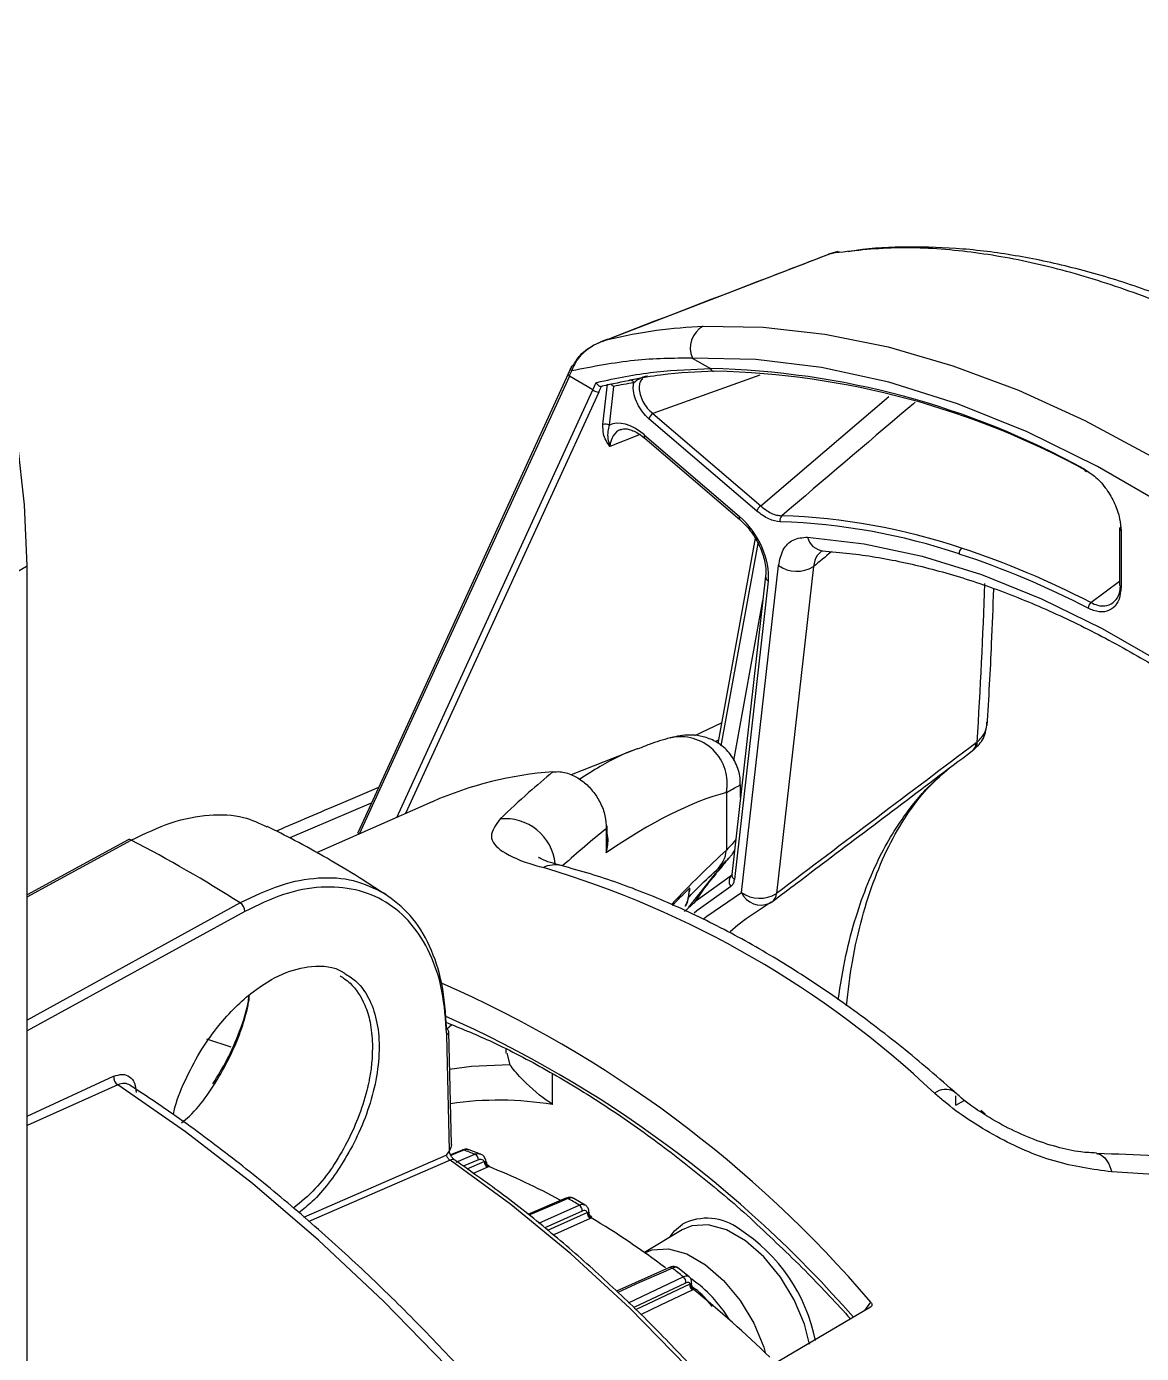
# Model space of a CAD drawing. Extents: x 6 to 134, y 3 to 97.
# Drawn here: x 101.669 to 104.045, y 81.008 to 83.837 of the extents above; entities that cross this region are included whole.
import ezdxf

# ---------------------------------------------------------------- set-up
doc = ezdxf.new("R2010")
doc.units = 0
doc.header["$MEASUREMENT"] = 0
doc.layers.add('OBJECT', color=7, linetype='CONTINUOUS')

msp = doc.modelspace()

# ---------------------------------------------------------------- linework, layer by layer
at = {"layer": 'OBJECT'}
for p, q in [((103.3781, 83.3509), (102.8954, 83.1652)), ((103.3983, 83.3571), (103.4009, 83.3575)), ((103.088, 83.1301), (103.1269, 83.1077)), ((102.8233, 83.0965), (102.3755, 82.1197)), ((102.8327, 83.1079), (102.831, 83.1031)), ((102.8259, 83.0917), (102.3783, 82.1154)), ((102.8761, 83.0627), (102.8259, 83.0917)), ((102.8976, 82.9883), (102.9073, 83.0745)), ((102.9201, 83.0697), (102.9107, 82.9869)), ((103.2322, 83.0938), (103.0038, 83.0118)), ((102.458, 82.1507), (102.8761, 83.0627)), ((102.8887, 83.0578), (102.4766, 82.159)), ((103.2337, 82.8151), (103.5067, 83.0482)), ((103.0038, 83.0118), (103.2337, 82.8151)), ((103.2252, 82.8041), (102.9953, 83.0009)), ((102.9767, 82.967), (102.9122, 82.9417)), ((102.9858, 82.9662), (103.1881, 82.793)), ((102.9869, 82.9592), (103.1892, 82.786)), ((102.9869, 82.9592), (102.9871, 82.959)), ((103.9987, 82.7663), (103.9987, 82.6466)), ((104.0017, 82.7623), (104.0017, 82.6426)), ((103.222, 82.7462), (103.1423, 82.3085)), ((103.2276, 82.7348), (103.149, 82.3032)), ((100.7862, 82.1769), (101.6701, 82.6871)), ((101.6701, 77.7888), (101.6701, 82.6871)), ((103.1928, 81.9907), (103.2718, 82.6879)), ((103.3463, 82.6858), (103.2673, 81.9885)), ((103.2443, 82.6652), (103.1722, 82.0288)), ((103.25, 82.6548), (103.1779, 82.0184)), ((103.9375, 82.6089), (103.9987, 82.6546)), ((103.1762, 82.272), (103.2384, 82.6134)), ((103.0931, 82.3256), (103.1503, 82.3524)), ((103.1436, 82.3157), (103.1372, 82.3126)), ((103.6933, 82.3099), (103.6953, 82.3116)), ((102.9708, 82.2971), (102.8298, 82.2418)), ((103.1908, 82.1932), (103.1908, 82.2202)), ((103.1607, 82.2039), (103.1607, 82.0813)), ((103.1926, 82.2076), (103.1908, 82.2067)), ((102.4037, 82.1814), (102.23, 82.1071)), ((102.5339, 82.1843), (102.2869, 82.075)), ((102.9064, 82.1014), (102.9064, 82.1327)), ((102.9046, 82.1268), (102.9046, 82.0753)), ((102.9073, 82.1119), (102.9064, 82.1115)), ((101.8853, 82.1029), (101.6701, 81.9856)), ((101.6701, 81.9814), (101.8923, 82.1024)), ((103.0809, 81.9592), (103.1384, 82.0319)), ((103.1384, 82.0319), (103.1371, 82.0329)), ((102.1245, 81.9684), (101.6701, 81.7188)), ((103.2564, 81.9699), (103.2027, 81.9348)), ((102.1343, 81.9505), (101.6701, 81.6956)), ((102.5757, 81.7086), (102.5646, 81.6997)), ((102.5702, 81.4404), (102.5646, 81.6876)), ((102.5744, 81.4535), (102.569, 81.6937)), ((102.1051, 81.6611), (102.0536, 81.6781)), ((102.6907, 81.6567), (102.6907, 81.6479)), ((102.6928, 81.648), (102.699, 81.6236)), ((101.6701, 81.5141), (101.8547, 81.5988)), ((102.7903, 81.5386), (102.7903, 81.604)), ((101.8634, 81.5806), (101.6701, 81.4937)), ((103.6497, 81.5373), (103.6497, 81.5572)), ((103.6497, 81.5373), (103.6674, 81.5475)), ((103.7027, 81.5266), (103.7125, 81.5187)), ((102.2597, 81.2988), (102.5633, 81.4306)), ((102.5702, 81.4404), (102.5633, 81.4306)), ((102.5977, 81.4414), (102.5728, 81.4313)), ((102.585, 81.4157), (102.6247, 81.4326)), ((102.6365, 81.4331), (102.6124, 81.442)), ((102.5718, 81.4198), (102.2708, 81.2891)), ((102.632, 81.4207), (102.5999, 81.407)), ((102.6079, 81.4013), (102.6445, 81.4169)), ((102.6445, 81.4169), (102.6461, 81.4169)), ((102.6543, 81.4063), (102.6517, 81.405)), ((102.8182, 81.3387), (102.7374, 81.3044)), ((102.7609, 81.2858), (102.8469, 81.3243)), ((102.8595, 81.3244), (102.8352, 81.3384)), ((102.8531, 81.3115), (102.7735, 81.2759)), ((102.78, 81.2708), (102.8641, 81.3085)), ((102.8641, 81.3085), (102.8656, 81.3086)), ((102.8728, 81.2971), (102.8703, 81.2957)), ((103.0661, 81.2714), (102.9862, 81.223)), ((103.0391, 81.1911), (102.9262, 81.1408)), ((102.9523, 81.1161), (103.0688, 81.1714)), ((103.0812, 81.1716), (103.0573, 81.1902)), ((103.0737, 81.1581), (102.9633, 81.1058)), ((102.9679, 81.1014), (103.0832, 81.1561)), ((103.0832, 81.1561), (103.0845, 81.1563)), ((103.0904, 81.1443), (103.088, 81.1429)), ((103.4555, 81.0993), (103.4682, 81.1175)), ((103.4681, 81.1068), (103.1462, 80.9175))]:
    msp.add_line(p, q, dxfattribs=at)
at = {"layer": 'OBJECT', "flags": 128}
for points in [[(101.6701, 82.6871), (101.665, 82.8173), (101.6498, 82.9521), (101.6246, 83.0906), (101.5895, 83.2316), (101.545, 83.3738), (101.4913, 83.5159), (101.429, 83.6569), (101.3586, 83.7955), (101.2807, 83.9306), (101.1958, 84.0609), (101.1049, 84.1853), (101.0086, 84.3029), (100.9077, 84.4125), (100.8032, 84.5133), (100.6959, 84.6044), (100.5867, 84.6851), (100.4765, 84.7545)], [(103.3778, 83.3516), (103.3785, 83.3518), (103.3842, 83.3534)], [(103.3842, 83.3534), (103.3977, 83.3571), (103.3983, 83.3571)], [(103.1113, 83.1983), (103.2389, 83.1963), (103.3706, 83.1815), (103.5056, 83.154), (103.6434, 83.114), (103.7832, 83.0617), (103.9244, 82.9973), (104.0662, 82.9211), (104.2081, 82.8335), (104.3493, 82.7349), (104.4891, 82.6258), (104.6268, 82.5068), (104.7619, 82.3783), (104.8935, 82.2411), (105.0212, 82.0957)], [(104.9651, 82.0465), (104.8298, 82.2), (104.69, 82.3442), (104.5465, 82.4783), (104.4, 82.6015), (104.2515, 82.7132), (104.1017, 82.8127), (103.9514, 82.8994), (103.8016, 82.9729), (103.6531, 83.0327), (103.5066, 83.0786), (103.3631, 83.1102), (103.2233, 83.1274), (103.088, 83.1301)], [(102.8259, 83.0917), (102.8247, 83.0929), (102.8238, 83.094), (102.8233, 83.095), (102.8232, 83.0959), (102.8233, 83.0965)], [(102.831, 83.1031), (102.8298, 83.1043), (102.8289, 83.1054), (102.8284, 83.1065), (102.8283, 83.1074), (102.8285, 83.108)], [(102.8327, 83.1079), (102.8316, 83.109), (102.8308, 83.1101), (102.8304, 83.111), (102.8303, 83.1119), (102.8304, 83.1123), (102.8306, 83.1125), (102.8312, 83.1131), (102.8321, 83.1134), (102.8333, 83.1135)], [(103.9304, 82.8885), (103.9291, 82.8881), (103.9279, 82.888), (103.9268, 82.8882), (103.9258, 82.8887), (103.925, 82.8895), (103.9244, 82.8906), (103.924, 82.8918), (103.9238, 82.8933)], [(103.3338, 82.7486), (103.4542, 82.7344), (103.578, 82.7077), (103.7043, 82.6685), (103.8325, 82.6172), (103.9617, 82.5539), (104.0914, 82.479), (104.2207, 82.393), (104.3488, 82.2964), (104.4752, 82.1897), (104.5989, 82.0736), (104.7194, 81.9487)], [(102.3778, 82.1152), (102.3769, 82.1161), (102.376, 82.1172), (102.3755, 82.1182), (102.3753, 82.1192), (102.3755, 82.1197)], [(103.0716, 81.9505), (103.1002, 81.9762), (103.1738, 82.0291)], [(103.1384, 82.0319), (103.1458, 82.039), (103.149, 82.043)], [(103.1698, 82.0037), (103.0973, 81.9516), (103.0917, 81.9469)], [(103.1122, 81.9346), (103.1189, 81.9401), (103.1928, 81.9907)], [(103.2027, 81.9348), (103.1847, 81.9209), (103.1684, 81.9072)], [(102.699, 81.6236), (102.6177, 81.6199), (102.5708, 81.6133)], [(103.7229, 78.889), (103.6692, 79.0754), (103.6064, 79.2625), (103.5349, 79.4493), (103.455, 79.635), (103.3671, 79.8188), (103.2715, 79.9997), (103.1687, 80.177), (103.0591, 80.3498), (102.9434, 80.5173), (102.822, 80.6788), (102.6955, 80.8334), (102.5645, 80.9805), (102.4295, 81.1194), (102.2913, 81.2495), (102.1505, 81.37), (102.0076, 81.4806), (101.8634, 81.5806)], [(102.6011, 81.4414), (102.5866, 81.4355), (102.5734, 81.4301)], [(103.9495, 81.4345), (103.9578, 81.4324), (103.9673, 81.4249), (103.9755, 81.4121), (103.9821, 81.3949)], [(103.9054, 79.5783), (103.8444, 79.747), (103.7744, 79.9149), (103.6959, 80.0809), (103.6093, 80.2439), (103.5153, 80.403), (103.4143, 80.5571), (103.307, 80.7052), (103.1941, 80.8465), (103.0764, 80.9799), (102.9545, 81.1047), (102.8292, 81.2201), (102.7014, 81.3254), (102.5718, 81.4198)], [(102.6517, 81.405), (102.6376, 81.3989), (102.6211, 81.3919)], [(102.823, 81.3382), (102.8088, 81.3321), (102.752, 81.308), (102.7395, 81.3028)], [(102.8703, 81.2957), (102.8564, 81.2895), (102.8009, 81.2647), (102.7918, 81.2607)], [(103.0396, 81.2553), (103.05, 81.2692), (103.0668, 81.2833)], [(103.338, 81.0274), (103.327, 81.0702), (103.3054, 81.122), (103.2759, 81.1709), (103.2406, 81.2137), (103.2015, 81.2479), (103.1612, 81.2712), (103.1221, 81.2821), (103.0867, 81.2801), (103.0661, 81.2714)], [(102.9862, 81.2228), (103.0023, 81.2289), (103.0373, 81.2309), (103.076, 81.2201), (103.116, 81.197), (103.1547, 81.1632), (103.1897, 81.1207), (103.2189, 81.0723), (103.2403, 81.021), (103.2436, 81.0102)], [(103.0452, 81.1898), (103.0313, 81.1836), (102.9757, 81.1589), (102.9291, 81.1381)], [(103.088, 81.1429), (103.0744, 81.1364), (103.0201, 81.1107), (102.9788, 81.0911)]]:
    msp.add_lwpolyline(points, dxfattribs=at)
at = {"layer": 'OBJECT'}
for centre, radius, start, end in [((103.4141, 83.2584), 0.1, 99.1058, 111.0242), ((103.1374, 83.1514), 0.0537, 119.0715, 203.2926), ((103.0899, 81.3823), 1.7258, 61.1054, 88.7712), ((103.1349, 83.11), 0.00833, 195.7798, 255.5428), ((103.0994, 81.3829), 1.7197, 61.1054, 88.7712), ((103.1293, 82.0434), 1.0474, 99.1252, 101.5213), ((102.9553, 83.075), 0.00833, 17.4996, 94.9549), ((102.8897, 83.079), 0.0212, 230.1882, 267.376), ((103.0144, 82.9948), 0.02, 121.9683, 162.3246), ((102.9028, 82.9751), 0.0142, 56.0662, 111.5919), ((102.9921, 82.9636), 0.00679, 157.5805, 220.7759), ((103.2443, 82.7981), 0.02, 121.9683, 162.3246), ((103.1944, 82.7905), 0.00679, 157.5805, 220.7759), ((103.2864, 82.7852), 0.0117, 132.0412, 199.8123), ((103.2353, 81.4551), 1.3395, 71.4333, 88.1489), ((103.2323, 81.4479), 1.3341, 71.4333, 88.1489), ((104.0033, 82.766), 0.0046, 125.103, 175.7252), ((104.0037, 82.7668), 0.00494, 185.0949, 246.2252), ((103.3709, 82.7568), 0.038, 192.4829, 262.3108), ((103.6703, 82.7145), 0.0134, 129.5239, 188.7399), ((103.0731, 80.9407), 1.8655, 62.6013, 71.7582), ((103.0755, 80.9459), 1.8731, 62.6013, 71.7582), ((103.3107, 82.7437), 0.068, 235.0997, 301.597), ((103.2558, 82.6648), 0.0116, 178.1415, 239.7754), ((104.0037, 82.6471), 0.00494, 185.0949, 246.2252), ((103.9466, 82.597), 0.0149, 127.5737, 180.2571), ((103.063, 82.2233), 0.0995, 348.8126, 102.7739), ((103.6688, 82.3116), 0.0245, 308.8639, 356.0068), ((103.6763, 82.3107), 0.019, 305.3725, 2.6773), ((102.849, 81.4635), 0.7867, 94.2427, 113.6074), ((102.6895, 82.0413), 0.1068, 5.9003, 95.9654), ((102.8953, 82.1329), 0.0111, 326.7503, 359.2801), ((101.8884, 82.0963), 0.00729, 57.7189, 115.3082), ((100.4741, 79.3777), 3.0717, 57.5009, 62.5045), ((103.0936, 82.0873), 0.0673, 312.9898, 354.8607), ((102.795, 81.9936), 0.056, 76.3371, 115.8525), ((102.1799, 80.0582), 2.0717, 46.5716, 73.4337), ((103.1847, 82.0143), 0.0183, 126.3273, 215.6668), ((103.1837, 82.0284), 0.0115, 177.8423, 239.799), ((102.1116, 81.9496), 0.0228, 2.19, 55.3923), ((103.2317, 82.0464), 0.068, 235.0997, 301.597), ((103.2345, 82.0096), 0.0458, 204.3691, 293.8334), ((103.2282, 82.0111), 0.05, 299.7859, 307.1133), ((103.2431, 81.9901), 0.0243, 308.9292, 356.299), ((101.5324, 79.469), 2.5426, 40.4175, 66.3184), ((101.5491, 79.4447), 2.4967, 41.0763, 66.0787), ((102.5618, 81.6928), 0.00726, 7.1449, 67.2145), ((102.5619, 81.6941), 0.00706, 292.3379, 356.6522), ((101.876, 81.5978), 0.0213, 177.2106, 233.8026), ((103.6275, 81.5326), 0.0382, 60.5243, 127.6905), ((102.6754, 80.8351), 0.7128, 80.7271, 98.3053), ((102.5993, 81.4372), 0.00453, 67.3617, 110.9185), ((102.1624, 80.2316), 1.2869, 68.9492, 70.0722), ((102.6186, 81.4206), 0.0135, 0.3893, 62.9301), ((102.5771, 81.4107), 0.0105, 60.6826, 120.1876), ((102.658, 81.417), 0.0135, 180.4721, 242.4407), ((102.6585, 81.418), 0.0124, 184.8262, 250.6063), ((102.1152, 80.0591), 1.451, 61.5489, 68.1894), ((102.82, 81.3338), 0.0052, 56.0489, 110.3574), ((101.9826, 79.8547), 1.705, 59.5372, 60.4682), ((102.8394, 81.3127), 0.0138, 355.0401, 56.7499), ((102.878, 81.3073), 0.0139, 175.0838, 236.304), ((102.8783, 81.3085), 0.0127, 179.5846, 244.2096), ((101.8973, 79.6789), 1.8894, 53.1386, 58.9177), ((103.1195, 81.182), 0.1142, 52.9551, 117.5099), ((102.9887, 80.9625), 0.3692, 11.3609, 57.2718), ((103.0411, 81.1854), 0.00602, 46.7578, 109.0981), ((101.7273, 79.4778), 2.1605, 51.6161, 52.4111), ((103.0605, 81.1608), 0.0135, 348.4854, 51.6696), ((103.0964, 81.1534), 0.0135, 168.4926, 231.2498), ((103.0968, 81.1549), 0.0124, 173.287, 238.9142), ((102.9223, 80.9324), 0.2858, 31.2831, 55.0671), ((101.622, 79.3245), 2.3383, 45.774, 51.0988)]:
    msp.add_arc(centre, radius, start, end, dxfattribs=at)
for centre, major_axis, ratio, start_param, end_param in [((102.4758, 83.0753), (0.3405, 0.3766), 0.56047, 5.220225, 5.247274), ((102.5261, 83.0463), (0.3405, 0.3766), 0.56047, 5.220225, 5.256122), ((102.5322, 83.0408), (0.3456, 0.3853), 0.561109, 5.218094, 5.245705), ((102.9671, 82.8856), (-0.0584, 0.1002), 0.573148, 5.258627, 6.24842), ((102.9812, 82.8938), (-0.0512, 0.0814), 0.576972, 6.17366, 6.918449), ((103.1687, 82.713), (-0.0584, 0.0996), 0.577768, 3.7985, 5.25123), ((126.2996, 98.7111), (32.2584, 24.4969), 0.038203, 2.331376, 2.333063), ((92.9116, 73.4866), (8.6282, 14.9683), 0.435073, 5.566891, 5.59383), ((103.125, 81.1632), (8.4025, 6.3995), 0.05409, 1.461995, 1.512692), ((101.5598, 78.516), (1.8008, 3.6781), 0.229586, 0.196799, 0.389801), ((101.727, 78.7812), (1.714, 3.5313), 0.23222, 0.45614, 0.516776), ((102.4351, 79.9044), (1.1587, 2.3666), 0.229586, 0.529539, 0.636375)]:
    msp.add_ellipse(centre, major_axis=major_axis, ratio=ratio, start_param=start_param, end_param=end_param, dxfattribs=at)
for points, knots in [([(103.3842, 83.3534), (103.332, 83.3333), (103.1731, 83.2723), (103.0143, 83.2112), (102.9076, 83.1701)], [0, 0, 0, 0, 0.328344, 1, 1, 1, 1]), ([(105.5708, 82.091), (105.5215, 82.1486), (105.4226, 82.2641), (105.2657, 82.4276), (105.1029, 82.5832), (104.9373, 82.7267), (104.7711, 82.8569), (104.6049, 82.9738), (104.4375, 83.078), (104.2732, 83.1666), (104.1139, 83.2389), (103.9598, 83.2954), (103.8091, 83.3365), (103.6616, 83.3609), (103.5183, 83.3691), (103.429, 83.3586), (103.3842, 83.3534)], [0, 0, 0, 0, 0.069874, 0.140224, 0.21209, 0.284485, 0.354361, 0.42473, 0.496663, 0.569139, 0.63829, 0.70792, 0.779053, 0.850702, 0.925062, 1, 1, 1, 1]), ([(105.5999, 82.1038), (105.5957, 82.1089), (105.5523, 82.1624), (105.4653, 82.2595), (105.3392, 82.3939), (105.2095, 82.5213), (105.0776, 82.6416), (104.9442, 82.7541), (104.8101, 82.8582), (104.6761, 82.9535), (104.5429, 83.0395), (104.4112, 83.1159), (104.2817, 83.1824), (104.1543, 83.2391), (104.0287, 83.2859), (103.9047, 83.3228), (103.7829, 83.3491), (103.6637, 83.3648), (103.5484, 83.3681), (103.4672, 83.3652), (103.4259, 83.3575), (103.4203, 83.3565)], [0, 0, 0, 0, 0.006173, 0.064691, 0.12331, 0.18192, 0.240428, 0.29876, 0.35686, 0.414696, 0.472263, 0.529584, 0.586511, 0.643131, 0.700213, 0.757773, 0.815757, 0.874052, 0.932468, 0.990719, 1, 1, 1, 1]), ([(102.9076, 83.1701), (102.9427, 83.1775), (103.0134, 83.1924), (103.0785, 83.1964), (103.1113, 83.1983)], [0, 0, 0, 0, 0.497922, 1, 1, 1, 1]), ([(102.9076, 83.1701), (102.9074, 83.1701), (102.9063, 83.1697), (102.9027, 83.1686), (102.8906, 83.1642), (102.8692, 83.1531), (102.8455, 83.1334), (102.8363, 83.1152), (102.8327, 83.1079)], [0, 0, 0, 0, 0.003811, 0.036464, 0.111775, 0.383706, 0.753032, 1, 1, 1, 1]), ([(102.8333, 83.1135), (102.8382, 83.1213), (102.8503, 83.141), (102.877, 83.1586), (102.898, 83.1672), (102.9062, 83.1697), (102.9074, 83.1701), (102.9076, 83.1701)], [0, 0, 0, 0, 0.2912753, 0.7317766, 0.9610229, 0.9959916, 1, 1, 1, 1]), ([(103.088, 83.1301), (103.0476, 83.1298), (102.9664, 83.1291), (102.8763, 83.1118), (102.831, 83.1031)], [0, 0, 0, 0, 0.497068, 1, 1, 1, 1]), ([(102.8284, 83.108), (102.828, 83.107), (102.8263, 83.1032), (102.8246, 83.0994), (102.8233, 83.0965)], [0, 0, 0, 0, 0.249964, 1, 1, 1, 1]), ([(102.8305, 83.1123), (102.8299, 83.1113), (102.8292, 83.1099), (102.8287, 83.1084), (102.8285, 83.108)], [0, 0, 0, 0, 0.702782, 1, 1, 1, 1]), ([(102.8829, 83.0779), (102.886, 83.0786), (102.9308, 83.089), (103.0147, 83.1041), (103.0893, 83.1065), (103.1269, 83.1077)], [0, 0, 0, 0, 0.035179, 0.514633, 1, 1, 1, 1]), ([(103.1363, 83.1022), (103.0985, 83.1007), (103.0226, 83.0978), (102.9383, 83.0794), (102.8959, 83.0702)], [0, 0, 0, 0, 0.497105, 1, 1, 1, 1]), ([(102.8829, 83.0779), (102.8829, 83.0778), (102.8833, 83.0772), (102.8843, 83.0755), (102.8864, 83.0732), (102.889, 83.0712), (102.8917, 83.0699), (102.8933, 83.0698), (102.8941, 83.0697)], [0, 0, 0, 0, 0.009424, 0.151965, 0.38086, 0.592581, 0.796138, 1, 1, 1, 1]), ([(102.8959, 83.0702), (102.8953, 83.07), (102.8946, 83.0697), (102.8941, 83.0697), (102.8941, 83.0697)], [0, 0, 0, 0, 0.996406, 1, 1, 1, 1]), ([(102.9149, 83.0738), (102.9153, 83.0736), (102.9168, 83.073), (102.9185, 83.0715), (102.9197, 83.0702), (102.9201, 83.0697), (102.9201, 83.0697)], [0, 0, 0, 0, 0.1869521, 0.7314319, 0.9784667, 1, 1, 1, 1]), ([(102.9532, 83.083), (102.9567, 83.0836), (102.9674, 83.0856), (102.9824, 83.0895), (102.9922, 83.092), (102.9923, 83.092)], [0, 0, 0, 0, 0.324088, 0.994504, 1, 1, 1, 1]), ([(102.9953, 83.0009), (102.9907, 83.0055), (102.9813, 83.0146), (102.9704, 83.0329), (102.9635, 83.0519), (102.9616, 83.0672), (102.9628, 83.0748), (102.9632, 83.0775)], [0, 0, 0, 0, 0.223373, 0.446858, 0.667276, 0.883028, 1, 1, 1, 1]), ([(102.9923, 83.092), (102.9922, 83.092), (102.9858, 83.0907), (102.9746, 83.0863), (102.9668, 83.0803), (102.9632, 83.0775)], [0, 0, 0, 0, 0.006463, 0.549844, 1, 1, 1, 1]), ([(102.9819, 83.0865), (102.9799, 83.0842), (102.9758, 83.0793), (102.9741, 83.067), (102.9763, 83.0525), (102.9824, 83.0374), (102.9918, 83.0228), (102.9997, 83.0156), (103.0038, 83.0118)], [0, 0, 0, 0, 0.14922, 0.318294, 0.484718, 0.651817, 0.822499, 1, 1, 1, 1]), ([(103.5632, 83.0361), (103.5579, 83.0317), (103.4629, 82.951), (103.3682, 82.8702), (103.2786, 82.7939)], [0, 0, 0, 0, 0.05515, 1, 1, 1, 1]), ([(102.9122, 82.9417), (102.9121, 82.9418), (102.9066, 82.9499), (102.8977, 82.9628), (102.8976, 82.9816), (102.8976, 82.9883)], [0, 0, 0, 0, 0.004664, 0.646867, 1, 1, 1, 1]), ([(102.9107, 82.9869), (102.9097, 82.9827), (102.9057, 82.9668), (102.9088, 82.953), (102.9121, 82.9418), (102.9122, 82.9417)], [0, 0, 0, 0, 0.264856, 0.9948752, 1, 1, 1, 1]), ([(102.9352, 82.9769), (102.9363, 82.9776), (102.9402, 82.9803), (102.9532, 82.9793), (102.9716, 82.9714), (102.9832, 82.9622), (102.9869, 82.9592)], [0, 0, 0, 0, 0.124865, 0.461575, 0.827711, 1, 1, 1, 1]), ([(103.9238, 82.8933), (103.9321, 82.888), (103.9487, 82.8775), (103.9715, 82.8511), (103.9891, 82.8203), (103.9998, 82.789), (104.0011, 82.7706), (104.0017, 82.7623)], [0, 0, 0, 0, 0.206122, 0.412239, 0.618618, 0.826212, 1, 1, 1, 1]), ([(103.2337, 82.8151), (103.2383, 82.8114), (103.2503, 82.8017), (103.266, 82.795), (103.2758, 82.7941), (103.2786, 82.7939)], [0, 0, 0, 0, 0.305523, 0.798743, 1, 1, 1, 1]), ([(103.1892, 82.786), (103.1931, 82.7824), (103.2046, 82.7719), (103.2221, 82.7485), (103.2373, 82.7173), (103.2451, 82.6875), (103.2445, 82.6721), (103.2443, 82.6652)], [0, 0, 0, 0, 0.118313, 0.349028, 0.580874, 0.810216, 1, 1, 1, 1]), ([(103.2754, 82.7812), (103.2674, 82.7824), (103.2512, 82.7847), (103.234, 82.7976), (103.2252, 82.8041)], [0, 0, 0, 0, 0.49149, 1, 1, 1, 1]), ([(103.2718, 82.6879), (103.2744, 82.6998), (103.2797, 82.7235), (103.3017, 82.7457), (103.3229, 82.7476), (103.3338, 82.7486)], [0, 0, 0, 0, 0.326686, 0.653396, 1, 1, 1, 1]), ([(103.3627, 82.7175), (103.3596, 82.7151), (103.351, 82.7086), (103.3481, 82.6946), (103.3463, 82.6858)], [0, 0, 0, 0, 0.363663, 1, 1, 1, 1]), ([(103.3618, 82.7184), (103.362, 82.7185), (103.3626, 82.7191), (103.3615, 82.7195), (103.3657, 82.719), (103.3662, 82.7189)], [0, 0, 0, 0, 0.256509, 0.898702, 1, 1, 1, 1]), ([(103.3658, 82.7191), (103.3848, 82.7175), (103.44, 82.713), (103.5344, 82.6971), (103.6495, 82.6677), (103.7669, 82.6271), (103.8859, 82.5759), (104.0059, 82.5142), (104.1262, 82.4423), (104.2463, 82.3606), (104.3656, 82.2694), (104.4832, 82.1692), (104.5967, 82.0625), (104.6743, 81.9825), (104.7136, 81.9399), (104.7179, 81.9353)], [0, 0, 0, 0, 0.04508, 0.13174, 0.218237, 0.304579, 0.390832, 0.477043, 0.563245, 0.649453, 0.735683, 0.821942, 0.908231, 0.99002, 1, 1, 1, 1]), ([(104.0017, 82.6426), (104.0008, 82.6333), (103.9992, 82.6147), (103.9863, 82.5963), (103.9673, 82.5877), (103.9478, 82.5896), (103.9356, 82.5952), (103.9316, 82.597)], [0, 0, 0, 0, 0.224518, 0.449077, 0.672569, 0.894408, 1, 1, 1, 1]), ([(103.9375, 82.6089), (103.9422, 82.6068), (103.9543, 82.6014), (103.9726, 82.6011), (103.9889, 82.6103), (103.9986, 82.6253), (104, 82.6386), (104.0004, 82.6435)], [0, 0, 0, 0, 0.149719, 0.38522, 0.620887, 0.858127, 1, 1, 1, 1]), ([(103.7166, 82.3465), (103.72, 82.405), (103.7258, 82.5032), (103.7291, 82.5992), (103.7304, 82.638)], [0, 0, 0, 0, 0.596008, 1, 1, 1, 1]), ([(103.6885, 82.2972), (103.6912, 82.2993), (103.7025, 82.308), (103.7137, 82.3281), (103.7153, 82.3464), (103.7159, 82.3538)], [0, 0, 0, 0, 0.156389, 0.654636, 1, 1, 1, 1]), ([(103.6953, 82.3116), (103.7016, 82.3181), (103.7134, 82.3304), (103.7155, 82.3464), (103.7165, 82.3539)], [0, 0, 0, 0, 0.530669, 1, 1, 1, 1]), ([(103.041, 82.3203), (103.0259, 82.3162), (103.0031, 82.31), (102.9809, 82.3003), (102.9734, 82.297)], [0, 0, 0, 0, 0.662624, 1, 1, 1, 1]), ([(103.19, 82.2203), (103.1902, 82.224), (103.191, 82.2372), (103.1836, 82.2637), (103.1652, 82.2928), (103.1389, 82.3135), (103.1112, 82.324), (103.0865, 82.3271), (103.0652, 82.3256), (103.0511, 82.3231), (103.0431, 82.3207), (103.0411, 82.3201)], [0, 0, 0, 0, 0.049946, 0.182153, 0.317495, 0.453683, 0.572286, 0.686202, 0.806405, 0.950733, 1, 1, 1, 1]), ([(102.9728, 82.2978), (102.9721, 82.2975), (102.9457, 82.289), (102.9039, 82.268), (102.8621, 82.2414), (102.8473, 82.232)], [0, 0, 0, 0, 0.0169547, 0.6522479, 1, 1, 1, 1]), ([(103.2584, 81.9712), (103.2939, 81.9981), (103.4358, 82.1055), (103.5778, 82.2123), (103.6842, 82.2925)], [0, 0, 0, 0, 0.25013, 1, 1, 1, 1]), ([(103.682, 82.2909), (103.684, 82.2923), (103.6865, 82.294), (103.6886, 82.2962), (103.6891, 82.2967)], [0, 0, 0, 0, 0.804608, 1, 1, 1, 1]), ([(102.7908, 82.248), (102.7736, 82.2335), (102.7364, 82.2021), (102.6987, 82.1666), (102.6784, 82.1475)], [0, 0, 0, 0, 0.460735, 1, 1, 1, 1]), ([(102.7908, 82.248), (102.7957, 82.2483), (102.8089, 82.2491), (102.8314, 82.2429), (102.8557, 82.2283), (102.8764, 82.2078), (102.8927, 82.1825), (102.9034, 82.1541), (102.9042, 82.1359), (102.9046, 82.1268)], [0, 0, 0, 0, 0.099425, 0.265865, 0.416098, 0.557611, 0.700775, 0.851617, 1, 1, 1, 1]), ([(103.399, 81.7616), (103.404, 81.7938), (103.4137, 81.8558), (103.4424, 81.9633), (103.4867, 82.0742), (103.5411, 82.1586), (103.5906, 82.2175), (103.619, 82.2416), (103.6365, 82.2566)], [0, 0, 0, 0, 0.147961, 0.285, 0.542093, 0.7703, 0.857632, 1, 1, 1, 1]), ([(103.4163, 81.7494), (103.4201, 81.781), (103.4282, 81.8469), (103.449, 81.9378), (103.4765, 82.0232), (103.5102, 82.0992), (103.5496, 82.1647), (103.591, 82.2173), (103.6216, 82.2438), (103.6354, 82.2557)], [0, 0, 0, 0, 0.136065, 0.283952, 0.432677, 0.58147, 0.729732, 0.87794, 1, 1, 1, 1]), ([(103.1607, 82.2039), (103.1699, 82.2091), (103.188, 82.219), (103.1895, 82.2199), (103.1902, 82.2203)], [0, 0, 0, 0, 0.511395, 1, 1, 1, 1]), ([(102.4191, 82.2149), (102.3926, 82.2035), (102.32, 82.1725), (102.2474, 82.1414), (102.2014, 82.1217)], [0, 0, 0, 0, 0.364972, 1, 1, 1, 1]), ([(101.8923, 82.1024), (101.9209, 82.1162), (101.978, 82.1438), (102.0589, 82.1586), (102.1285, 82.1561), (102.1651, 82.1386), (102.1812, 82.1309)], [0, 0, 0, 0, 0.265423, 0.530172, 0.7943, 1, 1, 1, 1]), ([(102.6784, 82.1475), (102.6692, 82.1349), (102.6505, 82.1096), (102.6787, 82.0771), (102.7273, 82.0557), (102.7644, 82.0456), (102.7706, 82.044)], [0, 0, 0, 0, 0.304165, 0.612213, 0.935018, 1, 1, 1, 1]), ([(102.4359, 81.985), (102.4168, 81.9975), (102.3523, 82.0396), (102.2674, 82.0887), (102.2012, 82.1219), (102.1816, 82.1318)], [0, 0, 0, 0, 0.229113, 0.771373, 1, 1, 1, 1]), ([(102.9046, 82.0753), (102.9046, 82.0754), (102.9073, 82.0863), (102.9103, 82.1033), (102.906, 82.1194), (102.9046, 82.1247)], [0, 0, 0, 0, 0.0084398, 0.6717348, 1, 1, 1, 1]), ([(103.1807, 82.1042), (103.1806, 82.1039), (103.1784, 82.0997), (103.1692, 82.0901), (103.1607, 82.0813)], [0, 0, 0, 0, 0.078553, 1, 1, 1, 1]), ([(102.9058, 82.1014), (102.9058, 82.0928), (102.9058, 82.084), (102.9046, 82.0754), (102.9046, 82.0753)], [0, 0, 0, 0, 0.982485, 1, 1, 1, 1]), ([(103.1423, 82.041), (103.1455, 82.044), (103.1561, 82.0537), (103.1634, 82.0613), (103.1678, 82.066), (103.1702, 82.0686), (103.1725, 82.0715), (103.1753, 82.075), (103.177, 82.0781), (103.178, 82.0797)], [0, 0, 0, 0, 0.182689, 0.592569, 0.815458, 0.898239, 0.934022, 0.965166, 1, 1, 1, 1]), ([(102.8092, 82.048), (102.8009, 82.0503), (102.7827, 82.0551), (102.7673, 82.0613), (102.7595, 82.0661), (102.7607, 82.0651), (102.761, 82.0649)], [0, 0, 0, 0, 0.290893, 0.636402, 0.933121, 1, 1, 1, 1]), ([(103.646, 81.5661), (103.6258, 81.5839), (103.5674, 81.6353), (103.469, 81.7137), (103.3505, 81.7979), (103.2308, 81.8722), (103.1105, 81.9364), (102.9902, 81.9897), (102.8894, 82.0258), (102.8291, 82.0423), (102.8082, 82.048)], [0, 0, 0, 0, 0.074624, 0.216059, 0.357652, 0.499389, 0.64125, 0.783189, 0.925084, 1, 1, 1, 1]), ([(103.1603, 82.0592), (103.1595, 82.0583), (103.1577, 82.0564), (103.1475, 82.044), (103.1402, 82.0342), (103.1384, 82.0319)], [0, 0, 0, 0, 0.409877, 0.86066, 1, 1, 1, 1]), ([(103.1493, 82.0428), (103.1523, 82.0469), (103.1602, 82.0575), (103.1637, 82.0615), (103.1658, 82.064)], [0, 0, 0, 0, 0.383343, 1, 1, 1, 1]), ([(102.4322, 81.9885), (102.4108, 81.9989), (102.3682, 82.0198), (102.2919, 82.0241), (102.21, 82.0097), (102.153, 81.9821), (102.1245, 81.9684)], [0, 0, 0, 0, 0.2491376, 0.4988218, 0.7490931, 1, 1, 1, 1]), ([(103.079, 81.9793), (103.0849, 81.9855), (103.1053, 82.0068), (103.1253, 82.0251), (103.1395, 82.0381)], [0, 0, 0, 0, 0.288428, 1, 1, 1, 1]), ([(103.0923, 81.9678), (103.1037, 81.9852), (103.1187, 82.0078), (103.1358, 82.0266), (103.1398, 82.031)], [0, 0, 0, 0, 0.768603, 1, 1, 1, 1]), ([(103.1721, 82.0291), (103.172, 82.0284), (103.1719, 82.0272), (103.172, 82.0274), (103.172, 82.0275)], [0, 0, 0, 0, 0.584926, 1, 1, 1, 1]), ([(102.5646, 81.6876), (102.5623, 81.7194), (102.5578, 81.7828), (102.5309, 81.8625), (102.4906, 81.9271), (102.4366, 81.9733), (102.3716, 81.9998), (102.2976, 82.0051), (102.2175, 81.9907), (102.162, 81.9639), (102.1343, 81.9505)], [0, 0, 0, 0, 0.1256658, 0.2505387, 0.3756704, 0.5002271, 0.6254859, 0.7500199, 0.8751766, 1, 1, 1, 1]), ([(103.0454, 81.9635), (103.0572, 81.9753), (103.0695, 81.9877), (103.0817, 81.9995), (103.0823, 82)], [0, 0, 0, 0, 0.956801, 1, 1, 1, 1]), ([(103.0823, 82), (103.0822, 81.9998), (103.0819, 81.9987), (103.0814, 81.9952), (103.0806, 81.9882), (103.0793, 81.9803), (103.077, 81.9699), (103.0742, 81.9646), (103.0722, 81.961)], [0, 0, 0, 0, 0.013119, 0.078253, 0.210063, 0.473682, 0.635381, 1, 1, 1, 1]), ([(103.0731, 81.9616), (103.0737, 81.9624), (103.0778, 81.968), (103.0795, 81.979), (103.0812, 81.9903), (103.0818, 81.9947), (103.0821, 81.9969), (103.0823, 81.9978), (103.0823, 81.9981), (103.0824, 81.9982), (103.0824, 81.9982), (103.0824, 81.9982)], [0, 0, 0, 0, 0.089241, 0.662163, 0.83937, 0.933745, 0.974585, 0.987253, 0.995326, 0.998452, 1, 1, 1, 1]), ([(103.0813, 81.9909), (103.0814, 81.9912), (103.0824, 81.9937), (103.0827, 81.9969), (103.0829, 81.9998)], [0, 0, 0, 0, 0.110049, 1, 1, 1, 1]), ([(103.0829, 81.9998), (103.0829, 81.9999), (103.0829, 81.9999), (103.0828, 82.0001), (103.0826, 82.0002), (103.0824, 82.0001), (103.0823, 82)], [0, 0, 0, 0, 0.054632, 0.112789, 0.553218, 1, 1, 1, 1]), ([(103.1698, 82.0037), (103.1719, 82.0054), (103.176, 82.0088), (103.1773, 82.0153), (103.1779, 82.0184)], [0, 0, 0, 0, 0.519167, 1, 1, 1, 1]), ([(102.5646, 81.6995), (102.5623, 81.7327), (102.5577, 81.7976), (102.5299, 81.8789), (102.4896, 81.9455), (102.4513, 81.9742), (102.4322, 81.9885)], [0, 0, 0, 0, 0.256106, 0.501078, 0.751626, 1, 1, 1, 1]), ([(101.9818, 81.5176), (101.9829, 81.5225), (101.9888, 81.549), (102.0093, 81.5969), (102.0409, 81.6561), (102.0873, 81.7208), (102.1463, 81.7791), (102.2152, 81.8206), (102.2815, 81.8372), (102.3274, 81.833), (102.3471, 81.8183), (102.3493, 81.8167)], [0, 0, 0, 0, 0.025774, 0.137946, 0.244843, 0.344697, 0.519202, 0.661236, 0.803271, 0.977779, 1, 1, 1, 1]), ([(102.3493, 81.8167), (102.3575, 81.8115), (102.377, 81.7994), (102.3997, 81.7664), (102.4165, 81.7199), (102.4224, 81.6628), (102.4168, 81.5994), (102.4006, 81.5345), (102.3759, 81.4725), (102.3372, 81.4024), (102.294, 81.3434), (102.259, 81.3155), (102.2495, 81.3078)], [0, 0, 0, 0, 0.071485, 0.169916, 0.273204, 0.379103, 0.485004, 0.588294, 0.686731, 0.778681, 0.939373, 1, 1, 1, 1]), ([(102.3374, 81.8128), (102.3406, 81.8109), (102.3481, 81.8064), (102.3683, 81.7893), (102.3884, 81.7595), (102.4029, 81.7138), (102.4051, 81.6835), (102.4062, 81.6675)], [0, 0, 0, 0, 0.076675, 0.180697, 0.540119, 0.757623, 1, 1, 1, 1]), ([(101.9995, 81.4996), (102.0051, 81.5043), (102.0388, 81.5324), (102.0777, 81.5923), (102.1091, 81.6532), (102.1218, 81.6846), (102.1277, 81.7014), (102.1305, 81.7101), (102.1319, 81.7145), (102.1326, 81.7167), (102.1329, 81.7178), (102.1331, 81.7184), (102.1332, 81.7187), (102.1332, 81.7188), (102.1332, 81.7189), (102.1333, 81.7189), (102.1333, 81.7189), (102.1333, 81.7189), (102.1333, 81.7189), (102.1333, 81.7189), (102.1333, 81.7189), (102.1333, 81.7189), (102.1344, 81.7228), (102.1374, 81.7336), (102.1423, 81.7521), (102.1436, 81.7658), (102.1443, 81.773)], [0, 0, 0, 0, 0.074581, 0.442047, 0.614203, 0.709456, 0.759372, 0.784901, 0.797807, 0.804296, 0.80755, 0.809179, 0.809994, 0.810401, 0.810605, 0.810707, 0.810758, 0.810783, 0.810796, 0.810803, 0.810806, 0.810807, 0.810809, 0.850558, 0.921021, 1, 1, 1, 1]), ([(102.0663, 81.5831), (102.0768, 81.5999), (102.0992, 81.6361), (102.1245, 81.6961), (102.1402, 81.7436), (102.1429, 81.7681), (102.1434, 81.7724)], [0, 0, 0, 0, 0.27578, 0.593953, 0.928225, 1, 1, 1, 1]), ([(102.563, 81.714), (102.5938, 81.7015), (102.6623, 81.6736), (102.7701, 81.6176), (102.8852, 81.5488), (103.0001, 81.47), (103.1136, 81.381), (103.189, 81.3182), (103.2256, 81.283), (103.2256, 81.2829)], [0, 0, 0, 0, 0.1397267, 0.3117084, 0.4836737, 0.6556466, 0.8276482, 0.9996891, 1, 1, 1, 1]), ([(102.4062, 81.6675), (102.406, 81.6541), (102.4057, 81.6308), (102.4015, 81.602), (102.398, 81.5843), (102.3959, 81.5753), (102.3899, 81.5506), (102.3772, 81.5111), (102.3437, 81.4385), (102.2975, 81.3667), (102.2539, 81.3308), (102.238, 81.3178)], [0, 0, 0, 0, 0.112962, 0.196079, 0.227699, 0.251113, 0.266321, 0.418663, 0.552271, 0.837446, 1, 1, 1, 1]), ([(102.7903, 81.5386), (102.7901, 81.5387), (102.7861, 81.5414), (102.7596, 81.5598), (102.7221, 81.5942), (102.706, 81.6147), (102.699, 81.6236)], [0, 0, 0, 0, 0.004006, 0.088611, 0.60187, 1, 1, 1, 1]), ([(101.8547, 81.5988), (101.8611, 81.6008), (101.8738, 81.6048), (101.8894, 81.599), (101.9003, 81.5855), (101.902, 81.5712), (101.9029, 81.5641)], [0, 0, 0, 0, 0.250228, 0.500087, 0.750006, 1, 1, 1, 1]), ([(101.8902, 81.5797), (101.8863, 81.5816), (101.8785, 81.5855), (101.8685, 81.5822), (101.8634, 81.5806)], [0, 0, 0, 0, 0.500026, 1, 1, 1, 1]), ([(103.2432, 80.0901), (103.2091, 80.1478), (103.1614, 80.2285), (103.0867, 80.3445), (103.0217, 80.4416), (102.9413, 80.5546), (102.8542, 80.6701), (102.7602, 80.7873), (102.6604, 80.9037), (102.5557, 81.018), (102.4467, 81.1288), (102.3341, 81.2352), (102.2184, 81.3363), (102.1003, 81.4313), (101.9906, 81.513), (101.9201, 81.5595), (101.89, 81.5793)], [0, 0, 0, 0, 0.093701, 0.131201, 0.193452, 0.257919, 0.32692, 0.398768, 0.472782, 0.548419, 0.625296, 0.70313, 0.781713, 0.860888, 0.940536, 1, 1, 1, 1]), ([(103.9821, 81.3949), (103.9411, 81.4006), (103.8586, 81.4122), (103.7329, 81.4685), (103.6494, 81.5233), (103.6106, 81.5571), (103.6041, 81.5628)], [0, 0, 0, 0, 0.304165, 0.612213, 0.935018, 1, 1, 1, 1]), ([(103.9496, 81.4352), (103.9386, 81.4357), (103.9117, 81.4368), (103.8636, 81.4476), (103.8089, 81.4659), (103.7535, 81.4913), (103.702, 81.5221), (103.6655, 81.5481), (103.65, 81.5631), (103.6468, 81.5662)], [0, 0, 0, 0, 0.110783, 0.269371, 0.436795, 0.608845, 0.783146, 0.954732, 1, 1, 1, 1]), ([(102.5744, 81.4535), (102.5742, 81.4512), (102.5739, 81.4466), (102.5714, 81.4425), (102.5702, 81.4404)], [0, 0, 0, 0, 0.497202, 1, 1, 1, 1]), ([(102.5633, 81.4306), (102.5636, 81.4297), (102.5644, 81.4278), (102.5665, 81.4247), (102.5691, 81.4218), (102.5709, 81.4205), (102.5718, 81.4198)], [0, 0, 0, 0, 0.257735, 0.512479, 0.75903, 1, 1, 1, 1]), ([(102.5821, 81.42), (102.5814, 81.4205), (102.5799, 81.4216), (102.5778, 81.4237), (102.5759, 81.426), (102.5738, 81.4291), (102.5718, 81.4329), (102.5704, 81.4365), (102.5699, 81.4387), (102.5696, 81.4389), (102.5695, 81.439)], [0, 0, 0, 0, 0.101449, 0.200274, 0.296307, 0.389139, 0.565031, 0.728221, 0.880854, 1, 1, 1, 1]), ([(102.6126, 81.4416), (102.6118, 81.442), (102.6085, 81.4436), (102.6031, 81.4435), (102.5992, 81.4417), (102.5978, 81.441)], [0, 0, 0, 0, 0.173815, 0.70752, 1, 1, 1, 1]), ([(102.6125, 81.4416), (102.6112, 81.4421), (102.6076, 81.4435), (102.6035, 81.4422), (102.6011, 81.4414)], [0, 0, 0, 0, 0.389844, 1, 1, 1, 1]), ([(102.6247, 81.4326), (102.6254, 81.4328), (102.6285, 81.434), (102.6326, 81.4346), (102.6353, 81.4332), (102.636, 81.4328)], [0, 0, 0, 0, 0.1766289, 0.7758292, 1, 1, 1, 1]), ([(102.6489, 81.4151), (102.6488, 81.4167), (102.6483, 81.4214), (102.6445, 81.4274), (102.6399, 81.4321), (102.6367, 81.4327), (102.636, 81.4329)], [0, 0, 0, 0, 0.191345, 0.572849, 0.915232, 1, 1, 1, 1]), ([(104.2504, 81.418), (104.2332, 81.4193), (104.1337, 81.4268), (104.0331, 81.431), (103.95, 81.4345)], [0, 0, 0, 0, 0.172805, 1, 1, 1, 1]), ([(103.4614, 80.5018), (103.4614, 80.5019), (103.4401, 80.5346), (103.395, 80.5995), (103.3235, 80.6978), (103.2457, 80.7974), (103.1617, 80.8976), (103.0725, 80.9964), (102.979, 81.0922), (102.8819, 81.1839), (102.7818, 81.2705), (102.6817, 81.3501), (102.6146, 81.397), (102.5821, 81.4197)], [0, 0, 0, 0, 0.000072, 0.086359, 0.175628, 0.27109, 0.3704, 0.472608, 0.57696, 0.682925, 0.790114, 0.898244, 1, 1, 1, 1]), ([(102.6445, 81.4169), (102.6437, 81.4179), (102.642, 81.4202), (102.6382, 81.4219), (102.6346, 81.4217), (102.6325, 81.4209), (102.632, 81.4207)], [0, 0, 0, 0, 0.256507, 0.580502, 0.904496, 1, 1, 1, 1]), ([(102.6461, 81.4169), (102.6462, 81.4169), (102.6469, 81.417), (102.6481, 81.4169), (102.6491, 81.4161), (102.6493, 81.4152), (102.6493, 81.4148)], [0, 0, 0, 0, 0.051657, 0.348866, 0.693238, 1, 1, 1, 1]), ([(102.6552, 81.4076), (102.6541, 81.4082), (102.6521, 81.4093), (102.65, 81.4121), (102.6496, 81.4142), (102.6494, 81.4151)], [0, 0, 0, 0, 0.351434, 0.71656, 1, 1, 1, 1]), ([(102.6551, 81.4076), (102.6552, 81.4076), (102.6555, 81.4076), (102.6554, 81.4073), (102.6549, 81.4067), (102.6544, 81.4063), (102.6543, 81.4063)], [0, 0, 0, 0, 0.022172, 0.533615, 0.933205, 1, 1, 1, 1]), ([(104.3108, 81.3705), (104.2606, 81.3751), (104.1516, 81.3851), (104.0415, 81.3915), (103.9821, 81.3949)], [0, 0, 0, 0, 0.460735, 1, 1, 1, 1]), ([(102.8351, 81.338), (102.8342, 81.3386), (102.8313, 81.3405), (102.8251, 81.3409), (102.8206, 81.3394), (102.8183, 81.3387)], [0, 0, 0, 0, 0.182983, 0.591594, 1, 1, 1, 1]), ([(102.8354, 81.3382), (102.8337, 81.3389), (102.83, 81.3405), (102.8253, 81.3389), (102.823, 81.3382)], [0, 0, 0, 0, 0.487767, 1, 1, 1, 1]), ([(102.8469, 81.3243), (102.8476, 81.3246), (102.8506, 81.3258), (102.8551, 81.3265), (102.8579, 81.3249), (102.859, 81.3243)], [0, 0, 0, 0, 0.149621, 0.657197, 1, 1, 1, 1]), ([(102.8641, 81.3085), (102.8636, 81.3094), (102.8623, 81.3115), (102.859, 81.3129), (102.8556, 81.3125), (102.8536, 81.3117), (102.8531, 81.3115)], [0, 0, 0, 0, 0.256507, 0.580502, 0.904496, 1, 1, 1, 1]), ([(102.8676, 81.3079), (102.8677, 81.3092), (102.8679, 81.3133), (102.8653, 81.3189), (102.8619, 81.3235), (102.8594, 81.3243), (102.8591, 81.3244)], [0, 0, 0, 0, 0.188676, 0.592566, 0.95049, 1, 1, 1, 1]), ([(102.8656, 81.3086), (102.8657, 81.3086), (102.8664, 81.3088), (102.8673, 81.3088), (102.868, 81.3084), (102.868, 81.308), (102.868, 81.3079)], [0, 0, 0, 0, 0.0607767, 0.4104594, 0.8156319, 1, 1, 1, 1]), ([(102.8728, 81.2996), (102.8728, 81.2996), (102.8717, 81.3001), (102.87, 81.302), (102.8683, 81.3048), (102.8682, 81.307), (102.8681, 81.3079)], [0, 0, 0, 0, 0.015463, 0.361879, 0.724892, 1, 1, 1, 1]), ([(102.8728, 81.2995), (102.873, 81.2994), (102.8736, 81.2991), (102.8737, 81.2984), (102.8733, 81.2976), (102.8728, 81.2971), (102.8728, 81.2971)], [0, 0, 0, 0, 0.202779, 0.619757, 0.945542, 1, 1, 1, 1]), ([(103.2256, 81.2829), (103.2624, 81.2485), (103.3304, 81.185), (103.3955, 81.1142), (103.4254, 81.0816)], [0, 0, 0, 0, 0.54062, 1, 1, 1, 1]), ([(103.0574, 81.1897), (103.0567, 81.1904), (103.0545, 81.1924), (103.0493, 81.1934), (103.0438, 81.1931), (103.0405, 81.1915), (103.0391, 81.1908)], [0, 0, 0, 0, 0.139531, 0.453393, 0.773361, 1, 1, 1, 1]), ([(103.0574, 81.1898), (103.0573, 81.1901), (103.0561, 81.1916), (103.0519, 81.1921), (103.0474, 81.1906), (103.0452, 81.1898)], [0, 0, 0, 0, 0.079436, 0.539714, 1, 1, 1, 1]), ([(103.0688, 81.1714), (103.0695, 81.1717), (103.0724, 81.1729), (103.077, 81.1739), (103.0796, 81.1724), (103.0808, 81.1717)], [0, 0, 0, 0, 0.13474, 0.591834, 1, 1, 1, 1]), ([(103.0861, 81.1567), (103.0863, 81.1576), (103.087, 81.1607), (103.0856, 81.1657), (103.0833, 81.1702), (103.0811, 81.1714), (103.0807, 81.1717)], [0, 0, 0, 0, 0.162652, 0.563326, 0.919005, 1, 1, 1, 1]), ([(103.0832, 81.1561), (103.0828, 81.1569), (103.082, 81.1587), (103.0792, 81.1597), (103.0761, 81.1592), (103.0741, 81.1583), (103.0737, 81.1581)], [0, 0, 0, 0, 0.256507, 0.580502, 0.904496, 1, 1, 1, 1]), ([(103.0845, 81.1563), (103.0846, 81.1564), (103.0852, 81.1566), (103.086, 81.1568), (103.0865, 81.1568), (103.0864, 81.1566), (103.0864, 81.1566)], [0, 0, 0, 0, 0.071792, 0.484849, 0.963453, 1, 1, 1, 1]), ([(103.0897, 81.1484), (103.0893, 81.1488), (103.088, 81.1498), (103.0866, 81.1527), (103.0861, 81.1554), (103.0864, 81.1565), (103.0864, 81.1566)], [0, 0, 0, 0, 0.19877, 0.581942, 0.984267, 1, 1, 1, 1]), ([(103.1306, 81.1082), (103.1192, 81.1221), (103.106, 81.1382), (103.0908, 81.1474), (103.0888, 81.1486)], [0, 0, 0, 0, 0.87117, 1, 1, 1, 1]), ([(103.0896, 81.1483), (103.09, 81.148), (103.0909, 81.1472), (103.0914, 81.146), (103.091, 81.1449), (103.0905, 81.1444), (103.0904, 81.1443)], [0, 0, 0, 0, 0.3416456, 0.6859914, 0.9550282, 1, 1, 1, 1]), ([(103.4682, 81.1175), (103.4689, 81.1166), (103.4702, 81.1149), (103.4709, 81.1121), (103.4707, 81.1096), (103.4696, 81.1078), (103.4685, 81.107), (103.4681, 81.1068)], [0, 0, 0, 0, 0.219651, 0.4392637, 0.6597333, 0.8805406, 1, 1, 1, 1])]:
    msp.add_open_spline(points, degree=3, knots=knots, dxfattribs=at)

doc.saveas('drawing.dxf')
